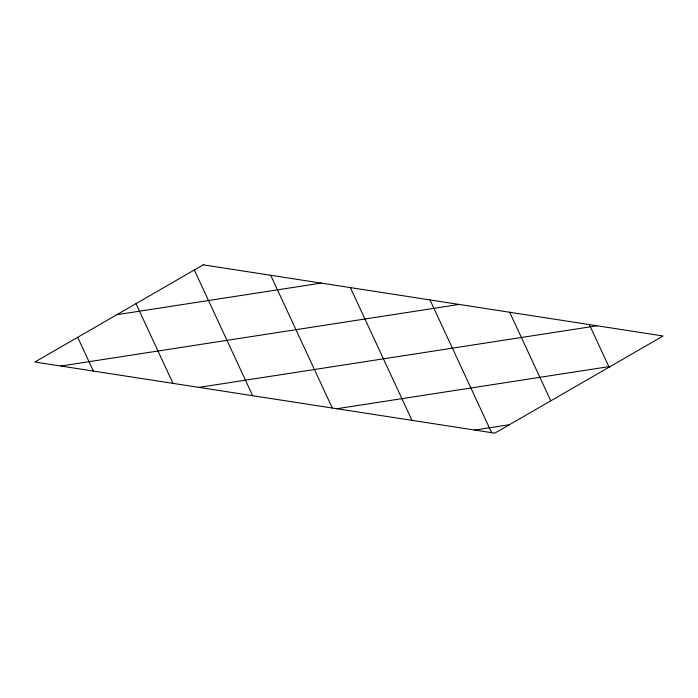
<?xml version="1.0" encoding="UTF-8"?>
<svg xmlns="http://www.w3.org/2000/svg" width="698" height="698" viewBox="0 0 698 698"><rect width="100%" height="100%" fill="white"/><g stroke="black" fill="none" stroke-linecap="round" stroke-linejoin="round"><path stroke-width="1.05" d="M116.854 314.702L321.211 283.091M60.909 366.04L459.171 304.433M198.869 387.39L597.139 325.774M336.837 408.731L610.392 366.406M474.797 430.073L509.4 424.716M589.321 324.57L609.092 367.165M509.671 312.242L550.783 400.827M430.012 299.922L491.628 432.673M350.361 287.602L411.977 420.353M270.711 275.274L332.318 408.033M194.314 269.978L252.667 395.705M136.005 303.647L173.017 383.385M77.696 337.309L93.366 371.066M203.223 264.839L34.9 362.018L494.777 433.161L663.1 335.982L203.223 264.839"/></g></svg>
